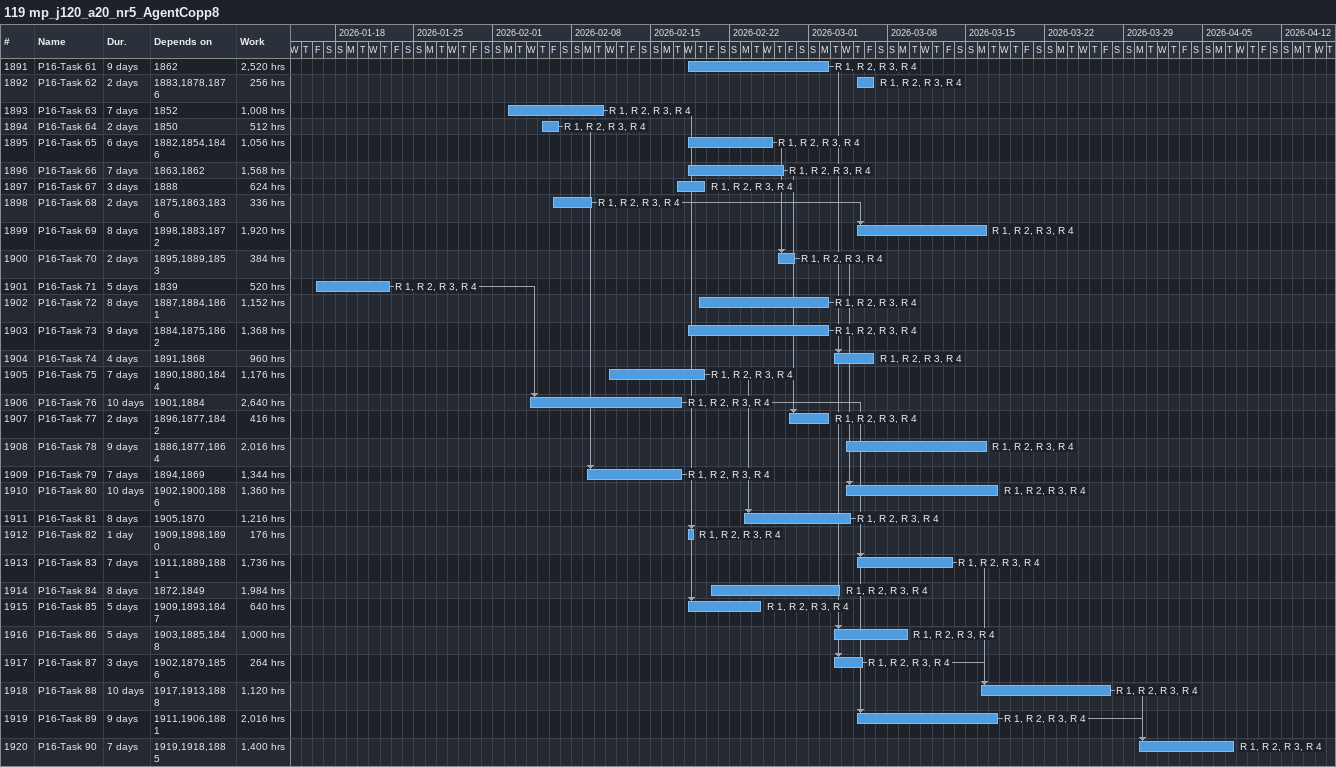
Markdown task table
119 mp_j120_a20_nr5_AgentCopp8

| ID | Task | Duration | Start | Finish | Predecessors | Resources | Work (h) |
|---|---|---|---|---|---|---|---|
| 1891 | P16-Task 61 | 9d | 2026-02-18 | 2026-03-02 | 1862 | R 1, R 2, R 3, R 4 | 2520 |
| 1892 | P16-Task 62 | 2d | 2026-03-05 | 2026-03-06 | 1883, 1878, 1876 | R 1, R 2, R 3, R 4 | 256 |
| 1893 | P16-Task 63 | 7d | 2026-02-02 | 2026-02-10 | 1852 | R 1, R 2, R 3, R 4 | 1008 |
| 1894 | P16-Task 64 | 2d | 2026-02-05 | 2026-02-06 | 1850 | R 1, R 2, R 3, R 4 | 512 |
| 1895 | P16-Task 65 | 6d | 2026-02-18 | 2026-02-25 | 1882, 1854, 1846 | R 1, R 2, R 3, R 4 | 1056 |
| 1896 | P16-Task 66 | 7d | 2026-02-18 | 2026-02-26 | 1863, 1862 | R 1, R 2, R 3, R 4 | 1568 |
| 1897 | P16-Task 67 | 3d | 2026-02-17 | 2026-02-19 | 1888 | R 1, R 2, R 3, R 4 | 624 |
| 1898 | P16-Task 68 | 2d | 2026-02-06 | 2026-02-09 | 1875, 1863, 1836 | R 1, R 2, R 3, R 4 | 336 |
| 1899 | P16-Task 69 | 8d | 2026-03-05 | 2026-03-16 | 1898, 1883, 1872 | R 1, R 2, R 3, R 4 | 1920 |
| 1900 | P16-Task 70 | 2d | 2026-02-26 | 2026-02-27 | 1895, 1889, 1853 | R 1, R 2, R 3, R 4 | 384 |
| 1901 | P16-Task 71 | 5d | 2026-01-16 | 2026-01-22 | 1839 | R 1, R 2, R 3, R 4 | 520 |
| 1902 | P16-Task 72 | 8d | 2026-02-19 | 2026-03-02 | 1887, 1884, 1861 | R 1, R 2, R 3, R 4 | 1152 |
| 1903 | P16-Task 73 | 9d | 2026-02-18 | 2026-03-02 | 1884, 1875, 1862 | R 1, R 2, R 3, R 4 | 1368 |
| 1904 | P16-Task 74 | 4d | 2026-03-03 | 2026-03-06 | 1891, 1868 | R 1, R 2, R 3, R 4 | 960 |
| 1905 | P16-Task 75 | 7d | 2026-02-11 | 2026-02-19 | 1890, 1880, 1844 | R 1, R 2, R 3, R 4 | 1176 |
| 1906 | P16-Task 76 | 10d | 2026-02-04 | 2026-02-17 | 1901, 1884 | R 1, R 2, R 3, R 4 | 2640 |
| 1907 | P16-Task 77 | 2d | 2026-02-27 | 2026-03-02 | 1896, 1877, 1842 | R 1, R 2, R 3, R 4 | 416 |
| 1908 | P16-Task 78 | 9d | 2026-03-04 | 2026-03-16 | 1886, 1877, 1864 | R 1, R 2, R 3, R 4 | 2016 |
| 1909 | P16-Task 79 | 7d | 2026-02-09 | 2026-02-17 | 1894, 1869 | R 1, R 2, R 3, R 4 | 1344 |
| 1910 | P16-Task 80 | 10d | 2026-03-04 | 2026-03-17 | 1902, 1900, 1886 | R 1, R 2, R 3, R 4 | 1360 |
| 1911 | P16-Task 81 | 8d | 2026-02-23 | 2026-03-04 | 1905, 1870 | R 1, R 2, R 3, R 4 | 1216 |
| 1912 | P16-Task 82 | 1d | 2026-02-18 | 2026-02-18 | 1909, 1898, 1890 | R 1, R 2, R 3, R 4 | 176 |
| 1913 | P16-Task 83 | 7d | 2026-03-05 | 2026-03-13 | 1911, 1889, 1881 | R 1, R 2, R 3, R 4 | 1736 |
| 1914 | P16-Task 84 | 8d | 2026-02-20 | 2026-03-03 | 1872, 1849 | R 1, R 2, R 3, R 4 | 1984 |
| 1915 | P16-Task 85 | 5d | 2026-02-18 | 2026-02-24 | 1909, 1893, 1847 | R 1, R 2, R 3, R 4 | 640 |
| 1916 | P16-Task 86 | 5d | 2026-03-03 | 2026-03-09 | 1903, 1885, 1848 | R 1, R 2, R 3, R 4 | 1000 |
| 1917 | P16-Task 87 | 3d | 2026-03-03 | 2026-03-05 | 1902, 1879, 1856 | R 1, R 2, R 3, R 4 | 264 |
| 1918 | P16-Task 88 | 10d | 2026-03-16 | 2026-03-27 | 1917, 1913, 1888 | R 1, R 2, R 3, R 4 | 1120 |
| 1919 | P16-Task 89 | 9d | 2026-03-05 | 2026-03-17 | 1911, 1906, 1881 | R 1, R 2, R 3, R 4 | 2016 |
| 1920 | P16-Task 90 | 7d | 2026-03-30 | 2026-04-07 | 1919, 1918, 1885 | R 1, R 2, R 3, R 4 | 1400 |
